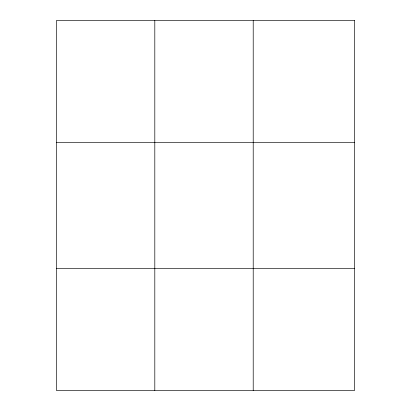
<?xml version="1.0" encoding="UTF-8"?>
<svg xmlns="http://www.w3.org/2000/svg" width="411" height="411" viewBox="0 0 411 411"><rect width="100%" height="100%" fill="white"/><g stroke="black" fill="none" stroke-linecap="round" stroke-linejoin="round"><path stroke-width="0.62" d="M154.808 20.55L154.808 390.45M253.212 20.55L253.212 390.45M56.405 142.617L354.595 142.617M56.405 268.383L354.595 268.383M354.595 20.55L354.595 390.45L56.405 390.45L56.405 20.55L354.595 20.55"/></g></svg>
